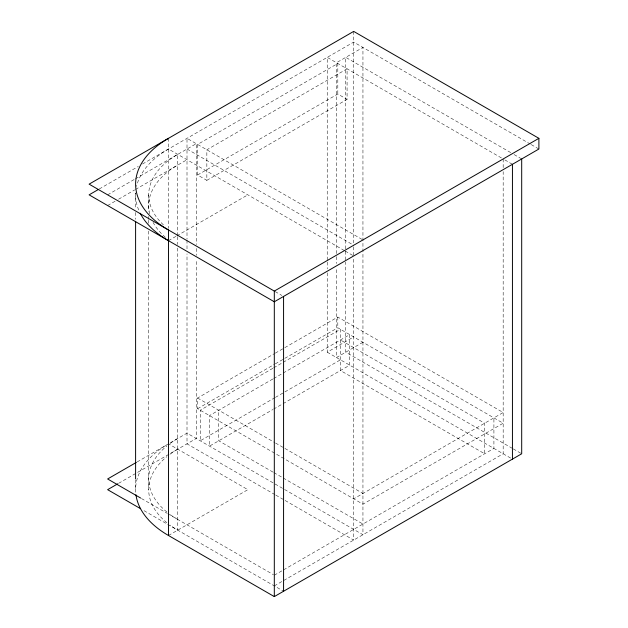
<?xml version="1.0" encoding="UTF-8"?>
<svg xmlns="http://www.w3.org/2000/svg" width="628" height="628" viewBox="0 0 628 628"><rect width="100%" height="100%" fill="white"/><g stroke="black" fill="none" stroke-linecap="round" stroke-linejoin="round"><path stroke-width="0.47" stroke-dasharray="3.14 2.35" d="M99.279 188.973L138.293 166.451M142.532 164.002L353.69 42.092L530.401 144.118M107.623 194.845L134.643 179.247M135.491 178.76L196.258 143.679L196.258 244.559M107.623 205.544L115.222 201.156M118.606 199.202L134.643 189.939M135.491 189.452L187.003 159.716M197.584 174.992L337.809 94.027L347.072 99.373L347.072 68.829L206.847 149.786L206.847 180.338L197.584 174.992L197.584 144.44L337.809 63.475L337.809 94.027M206.847 180.338L347.072 99.373M168.477 240.673L176.076 236.285M176.923 235.798L247.856 194.845M275.3 363.84L337.809 327.753L503.177 423.225L362.945 504.182L197.584 408.71L197.584 398.019L274.46 353.635M275.3 353.148L337.809 317.054L503.177 412.525L353.69 498.836M197.584 408.71L274.46 364.326M272.882 368.291L200.23 410.241L200.23 440.793L274.569 397.869M273.722 367.804L340.454 329.276L340.454 370.52L484.659 453.777L484.659 423.225L340.454 339.968M272.842 379.006L209.493 415.587L209.493 446.139L272.842 409.558M273.69 378.519L349.718 334.622L349.718 365.174L273.69 409.071M137.179 461.918L187.003 433.155L362.945 534.734L362.945 47.438L336.49 62.714L336.49 255.674M327.227 272.85L327.227 352.19L353.69 336.914M118.606 483.332L196.258 438.501L196.258 259.254M362.945 342.26L336.49 357.536L336.49 267.426M275.409 397.383L340.454 359.828M168.477 535.496L247.856 489.667L168.477 443.847M274.31 575.217L282.757 570.342M283.605 569.855L493.914 448.423L493.914 417.879M274.31 585.908L503.177 453.777L503.177 171.687M531.249 144.605L538.895 149.024M510.697 152.604L345.753 57.368L345.753 250.329M514.081 154.559L520.855 158.46M501.442 157.95L327.227 57.368L327.227 261.099M504.826 159.904L512.44 164.301M362.105 239.425L187.003 138.333L187.003 239.213M187.003 149.024L353.69 245.258M344.38 250.58L168.477 149.024A112.255 64.81 0 0 0 136.559 186.39M345.227 251.067L353.69 255.949M275.158 291.573L281.886 295.458M512.393 448.4L345.753 352.19L345.753 262.08M513.241 448.887L521.695 453.777M327.227 352.19L512.44 459.123M197.584 398.019L274.75 442.567M275.582 443.046L284.084 447.96M284.908 448.439L362.945 493.49M273.039 472.13L218.748 440.793L218.748 410.241M273.887 472.617L282.365 477.515M283.212 478.01L362.945 524.042M275.001 494.652L187.003 443.847L187.003 253.83M275.841 495.139L284.303 500.021M285.151 500.508L353.69 540.08L353.69 257.009M141.473 498.522L166.852 513.17M167.7 513.665L273.463 574.722M144.008 510.674L166.852 523.87M167.7 524.356L283.573 591.254M503.177 158.955L503.177 167.77M353.69 31.4L353.69 242.887M353.69 246.804L353.69 256.601M345.753 251.302L345.753 261.099M337.809 317.054L337.809 327.753M336.49 256.648L336.49 263.509M327.227 262.08L327.227 268.933M196.258 248.476L196.258 255.337M187.003 240.194L187.003 249.991M177.74 235.665L177.74 154.37A99.153 57.25 0 0 0 164.693 226.025M177.74 236.646L177.74 244.48M177.74 248.06L177.74 530.15A99.153 57.25 0 0 1 169.984 525.11M168.477 138.333L168.477 228.356M148.695 194.845L148.695 211.503M148.695 216.401L148.695 219.337M148.695 220.318L148.695 223.254M148.695 231.088L148.695 489.667M135.601 192.906L135.601 208.559M135.601 212.476L135.601 219.337M135.601 479.878L135.601 489.667M165.407 237.345A99.153 57.25 0 0 1 152.785 221.802M149.723 213.756A99.153 57.25 0 0 1 177.74 165.062M177.74 519.458A99.153 57.25 0 0 1 169.984 514.418M166.875 512.016A99.153 57.25 0 0 1 166.875 445.935M169.984 443.533A99.153 57.25 0 0 1 177.74 438.501M166.875 522.708A99.153 57.25 0 0 1 166.875 456.635M169.984 454.232A99.153 57.25 0 0 1 177.74 449.193M138.702 209.98A112.255 64.81 0 0 1 135.64 193.149M135.687 492.219A112.255 64.81 0 0 1 166.938 444.75"/><path stroke-width="0.94" d="M98.431 189.46L89.105 194.845L274.31 301.778L538.895 149.024L538.895 138.333L353.69 31.4L89.105 184.153L274.31 291.086L538.895 138.333M136.339 462.404L107.623 478.976L140.625 498.028M117.758 483.819L107.623 489.667L140.625 508.719M135.946 494.754A112.255 64.81 0 0 0 168.477 535.496L274.31 596.6L521.695 453.777L521.695 158.955M512.44 164.301L512.44 459.123M283.573 296.432L283.573 591.254M274.31 291.086L274.31 596.6M168.477 535.496L168.477 229.981A112.255 64.81 0 0 1 168.477 138.333M135.601 221.291L135.601 478.897M168.477 240.673A112.255 64.81 0 0 1 140.225 213.253"/></g></svg>
